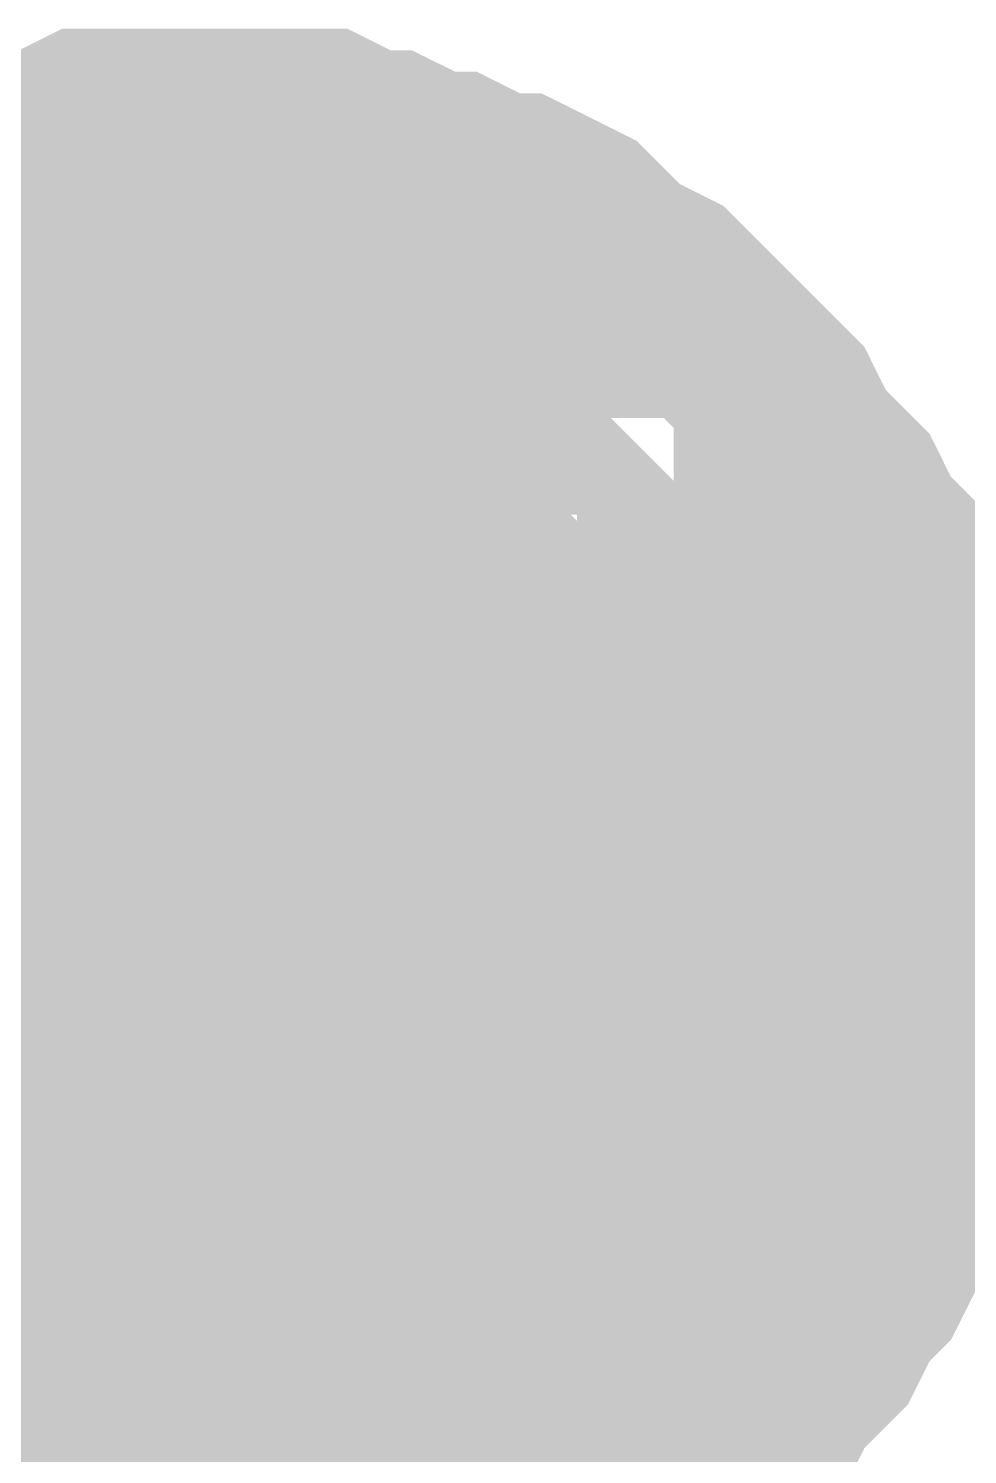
# Model space of a CAD drawing. Header units: inches. Extents: x 0 to 841, y 0 to 594.
# Drawn here: x 382.341 to 383.315, y 61.915 to 63.395 of the extents above; entities that cross this region are included whole.
import ezdxf

# ---------------------------------------------------------------- set-up
doc = ezdxf.new("R2010")
doc.units = ezdxf.units.IN
doc.layers.add('Sheet', color=255, linetype='Continuous')

msp = doc.modelspace()

# ---------------------------------------------------------------- linework, layer by layer
at = {"layer": 'Sheet'}
for points in [[(382.187, 63.1776, 0.2997, 0.2997, 0), (382.2319, 63.1776, 0.2997, 0.2997, 0), (382.2544, 63.2001, 0.2997, 0.2997, 0), (382.2993, 63.2001, 0.2997, 0.2997, 0), (382.3217, 63.2225, 0.2997, 0.2997, 0), (382.3666, 63.2225, 0.2997, 0.2997, 0), (382.4116, 63.245, 0.2997, 0.2997, 0), (382.434, 63.245, 0.2997, 0.2997, 0), (382.4789, 63.245, 0.2997, 0.2997, 0), (382.5238, 63.245, 0.2997, 0.2997, 0)], [(382.187, 63.1776, 0.2997, 0.2997, 0), (382.2319, 63.1776, 0.2997, 0.2997, 0), (382.2544, 63.2001, 0.2997, 0.2997, 0), (382.2993, 63.2001, 0.2997, 0.2997, 0), (382.3217, 63.2225, 0.2997, 0.2997, 0), (382.3666, 63.2225, 0.2997, 0.2997, 0), (382.4116, 63.245, 0.2997, 0.2997, 0), (382.434, 63.245, 0.2997, 0.2997, 0), (382.4789, 63.245, 0.2997, 0.2997, 0), (382.5238, 63.245, 0.2997, 0.2997, 0)], [(382.5238, 63.245, 0.2997, 0.2997, 0), (382.5238, 63.245, 0.2997, 0.2997, 0)], [(382.5238, 63.245, 0.2997, 0.2997, 0), (382.5688, 63.245, 0.2997, 0.2997, 0), (382.5912, 63.245, 0.2997, 0.2997, 0), (382.6361, 63.245, 0.2997, 0.2997, 0), (382.6811, 63.2225, 0.2997, 0.2997, 0), (382.7035, 63.2225, 0.2997, 0.2997, 0), (382.7484, 63.2001, 0.2997, 0.2997, 0), (382.7709, 63.2001, 0.2997, 0.2997, 0), (382.8158, 63.1776, 0.2997, 0.2997, 0), (382.8383, 63.1776, 0.2997, 0.2997, 0), (382.8832, 63.1552, 0.2997, 0.2997, 0), (382.9056, 63.1327, 0.2997, 0.2997, 0), (382.9281, 63.1103, 0.2997, 0.2997, 0), (382.973, 63.0878, 0.2997, 0.2997, 0), (382.9955, 63.0653, 0.2997, 0.2997, 0), (383.0179, 63.0429, 0.2997, 0.2997, 0), (383.0404, 63.0204, 0.2997, 0.2997, 0), (383.0628, 62.998, 0.2997, 0.2997, 0), (383.0853, 62.9755, 0.2997, 0.2997, 0), (383.1077, 62.9306, 0.2997, 0.2997, 0), (383.1302, 62.9081, 0.2997, 0.2997, 0), (383.1527, 62.8857, 0.2997, 0.2997, 0), (383.1751, 62.8407, 0.2997, 0.2997, 0), (383.1976, 62.8183, 0.2997, 0.2997, 0), (383.1976, 62.7734, 0.2997, 0.2997, 0), (383.22, 62.7509, 0.2997, 0.2997, 0), (383.22, 62.706, 0.2997, 0.2997, 0), (383.2425, 62.6835, 0.2997, 0.2997, 0), (383.2425, 62.6386, 0.2997, 0.2997, 0), (383.265, 62.5937, 0.2997, 0.2997, 0), (383.265, 62.5712, 0.2997, 0.2997, 0), (383.265, 62.5263, 0.2997, 0.2997, 0), (383.265, 62.4814, 0.2997, 0.2997, 0)], [(382.5238, 63.245, 0.2997, 0.2997, 0), (382.5238, 63.245, 0.2997, 0.2997, 0)], [(382.5238, 63.245, 0.2997, 0.2997, 0), (382.5688, 63.245, 0.2997, 0.2997, 0), (382.5912, 63.245, 0.2997, 0.2997, 0), (382.6361, 63.245, 0.2997, 0.2997, 0), (382.6811, 63.2225, 0.2997, 0.2997, 0), (382.7035, 63.2225, 0.2997, 0.2997, 0), (382.7484, 63.2001, 0.2997, 0.2997, 0), (382.7709, 63.2001, 0.2997, 0.2997, 0), (382.8158, 63.1776, 0.2997, 0.2997, 0), (382.8383, 63.1776, 0.2997, 0.2997, 0), (382.8832, 63.1552, 0.2997, 0.2997, 0), (382.9056, 63.1327, 0.2997, 0.2997, 0), (382.9281, 63.1103, 0.2997, 0.2997, 0), (382.973, 63.0878, 0.2997, 0.2997, 0), (382.9955, 63.0653, 0.2997, 0.2997, 0), (383.0179, 63.0429, 0.2997, 0.2997, 0), (383.0404, 63.0204, 0.2997, 0.2997, 0), (383.0628, 62.998, 0.2997, 0.2997, 0), (383.0853, 62.9755, 0.2997, 0.2997, 0), (383.1077, 62.9306, 0.2997, 0.2997, 0), (383.1302, 62.9081, 0.2997, 0.2997, 0), (383.1527, 62.8857, 0.2997, 0.2997, 0), (383.1751, 62.8407, 0.2997, 0.2997, 0), (383.1976, 62.8183, 0.2997, 0.2997, 0), (383.1976, 62.7734, 0.2997, 0.2997, 0), (383.22, 62.7509, 0.2997, 0.2997, 0), (383.22, 62.706, 0.2997, 0.2997, 0), (383.2425, 62.6835, 0.2997, 0.2997, 0), (383.2425, 62.6386, 0.2997, 0.2997, 0), (383.265, 62.5937, 0.2997, 0.2997, 0), (383.265, 62.5712, 0.2997, 0.2997, 0), (383.265, 62.5263, 0.2997, 0.2997, 0), (383.265, 62.4814, 0.2997, 0.2997, 0)], [(382.2544, 63.2001, 0.0991, 0.0991, 0), (382.2993, 63.2001, 0.0991, 0.0991, 0), (382.3217, 63.2225, 0.0991, 0.0991, 0), (382.3666, 63.2225, 0.0991, 0.0991, 0), (382.4116, 63.245, 0.0991, 0.0991, 0), (382.434, 63.245, 0.0991, 0.0991, 0), (382.4789, 63.245, 0.0991, 0.0991, 0), (382.5238, 63.245, 0.0991, 0.0991, 0)], [(382.2544, 63.2001, 0.0991, 0.0991, 0), (382.2993, 63.2001, 0.0991, 0.0991, 0), (382.3217, 63.2225, 0.0991, 0.0991, 0), (382.3666, 63.2225, 0.0991, 0.0991, 0), (382.4116, 63.245, 0.0991, 0.0991, 0), (382.434, 63.245, 0.0991, 0.0991, 0), (382.4789, 63.245, 0.0991, 0.0991, 0), (382.5238, 63.245, 0.0991, 0.0991, 0)], [(382.5238, 63.245, 0.0991, 0.0991, 0), (382.5238, 63.245, 0.0991, 0.0991, 0)], [(382.5238, 63.245, 0.0991, 0.0991, 0), (382.5688, 63.245, 0.0991, 0.0991, 0), (382.5912, 63.245, 0.0991, 0.0991, 0), (382.6361, 63.245, 0.0991, 0.0991, 0), (382.6811, 63.2225, 0.0991, 0.0991, 0), (382.7035, 63.2225, 0.0991, 0.0991, 0), (382.7484, 63.2001, 0.0991, 0.0991, 0), (382.7709, 63.2001, 0.0991, 0.0991, 0), (382.8158, 63.1776, 0.0991, 0.0991, 0), (382.8383, 63.1776, 0.0991, 0.0991, 0), (382.8832, 63.1552, 0.0991, 0.0991, 0), (382.9056, 63.1327, 0.0991, 0.0991, 0), (382.9281, 63.1103, 0.0991, 0.0991, 0), (382.973, 63.0878, 0.0991, 0.0991, 0), (382.9955, 63.0653, 0.0991, 0.0991, 0), (383.0179, 63.0429, 0.0991, 0.0991, 0), (383.0404, 63.0204, 0.0991, 0.0991, 0), (383.0628, 62.998, 0.0991, 0.0991, 0), (383.0853, 62.9755, 0.0991, 0.0991, 0), (383.1077, 62.9306, 0.0991, 0.0991, 0), (383.1302, 62.9081, 0.0991, 0.0991, 0), (383.1527, 62.8857, 0.0991, 0.0991, 0), (383.1751, 62.8407, 0.0991, 0.0991, 0), (383.1976, 62.8183, 0.0991, 0.0991, 0), (383.1976, 62.7734, 0.0991, 0.0991, 0), (383.22, 62.7509, 0.0991, 0.0991, 0), (383.22, 62.706, 0.0991, 0.0991, 0), (383.2425, 62.6835, 0.0991, 0.0991, 0), (383.2425, 62.6386, 0.0991, 0.0991, 0), (383.265, 62.5937, 0.0991, 0.0991, 0), (383.265, 62.5712, 0.0991, 0.0991, 0), (383.265, 62.5263, 0.0991, 0.0991, 0), (383.265, 62.4814, 0.0991, 0.0991, 0)], [(382.5238, 63.245, 0.0991, 0.0991, 0), (382.5238, 63.245, 0.0991, 0.0991, 0)], [(382.5238, 63.245, 0.0991, 0.0991, 0), (382.5688, 63.245, 0.0991, 0.0991, 0), (382.5912, 63.245, 0.0991, 0.0991, 0), (382.6361, 63.245, 0.0991, 0.0991, 0), (382.6811, 63.2225, 0.0991, 0.0991, 0), (382.7035, 63.2225, 0.0991, 0.0991, 0), (382.7484, 63.2001, 0.0991, 0.0991, 0), (382.7709, 63.2001, 0.0991, 0.0991, 0), (382.8158, 63.1776, 0.0991, 0.0991, 0), (382.8383, 63.1776, 0.0991, 0.0991, 0), (382.8832, 63.1552, 0.0991, 0.0991, 0), (382.9056, 63.1327, 0.0991, 0.0991, 0), (382.9281, 63.1103, 0.0991, 0.0991, 0), (382.973, 63.0878, 0.0991, 0.0991, 0), (382.9955, 63.0653, 0.0991, 0.0991, 0), (383.0179, 63.0429, 0.0991, 0.0991, 0), (383.0404, 63.0204, 0.0991, 0.0991, 0), (383.0628, 62.998, 0.0991, 0.0991, 0), (383.0853, 62.9755, 0.0991, 0.0991, 0), (383.1077, 62.9306, 0.0991, 0.0991, 0), (383.1302, 62.9081, 0.0991, 0.0991, 0), (383.1527, 62.8857, 0.0991, 0.0991, 0), (383.1751, 62.8407, 0.0991, 0.0991, 0), (383.1976, 62.8183, 0.0991, 0.0991, 0), (383.1976, 62.7734, 0.0991, 0.0991, 0), (383.22, 62.7509, 0.0991, 0.0991, 0), (383.22, 62.706, 0.0991, 0.0991, 0), (383.2425, 62.6835, 0.0991, 0.0991, 0), (383.2425, 62.6386, 0.0991, 0.0991, 0), (383.265, 62.5937, 0.0991, 0.0991, 0), (383.265, 62.5712, 0.0991, 0.0991, 0), (383.265, 62.5263, 0.0991, 0.0991, 0), (383.265, 62.4814, 0.0991, 0.0991, 0)], [(382.187, 62.8857, 0.2997, 0.2997, 0), (382.2094, 62.9081, 0.2997, 0.2997, 0), (382.2319, 62.9081, 0.2997, 0.2997, 0), (382.2544, 62.9306, 0.2997, 0.2997, 0), (382.2768, 62.9306, 0.2997, 0.2997, 0), (382.2993, 62.953, 0.2997, 0.2997, 0), (382.3217, 62.953, 0.2997, 0.2997, 0), (382.3442, 62.9755, 0.2997, 0.2997, 0), (382.3666, 62.9755, 0.2997, 0.2997, 0), (382.3891, 62.9755, 0.2997, 0.2997, 0), (382.4116, 62.998, 0.2997, 0.2997, 0), (382.434, 62.998, 0.2997, 0.2997, 0), (382.4789, 62.998, 0.2997, 0.2997, 0), (382.5014, 62.998, 0.2997, 0.2997, 0), (382.5238, 62.998, 0.2997, 0.2997, 0)], [(382.187, 62.8857, 0.2997, 0.2997, 0), (382.2094, 62.9081, 0.2997, 0.2997, 0), (382.2319, 62.9081, 0.2997, 0.2997, 0), (382.2544, 62.9306, 0.2997, 0.2997, 0), (382.2768, 62.9306, 0.2997, 0.2997, 0), (382.2993, 62.953, 0.2997, 0.2997, 0), (382.3217, 62.953, 0.2997, 0.2997, 0), (382.3442, 62.9755, 0.2997, 0.2997, 0), (382.3666, 62.9755, 0.2997, 0.2997, 0), (382.3891, 62.9755, 0.2997, 0.2997, 0), (382.4116, 62.998, 0.2997, 0.2997, 0), (382.434, 62.998, 0.2997, 0.2997, 0), (382.4789, 62.998, 0.2997, 0.2997, 0), (382.5014, 62.998, 0.2997, 0.2997, 0), (382.5238, 62.998, 0.2997, 0.2997, 0)], [(382.5238, 62.998, 0.2997, 0.2997, 0), (382.5238, 62.998, 0.2997, 0.2997, 0)], [(382.5238, 62.998, 0.2997, 0.2997, 0), (382.5463, 62.998, 0.2997, 0.2997, 0), (382.5688, 62.998, 0.2997, 0.2997, 0), (382.5912, 62.998, 0.2997, 0.2997, 0), (382.6137, 62.998, 0.2997, 0.2997, 0), (382.6361, 62.9755, 0.2997, 0.2997, 0), (382.6586, 62.9755, 0.2997, 0.2997, 0), (382.7035, 62.9755, 0.2997, 0.2997, 0), (382.726, 62.953, 0.2997, 0.2997, 0), (382.726, 62.953, 0.2997, 0.2997, 0), (382.7484, 62.9306, 0.2997, 0.2997, 0), (382.7709, 62.9306, 0.2997, 0.2997, 0), (382.7933, 62.9081, 0.2997, 0.2997, 0), (382.8158, 62.9081, 0.2997, 0.2997, 0), (382.8383, 62.8857, 0.2997, 0.2997, 0), (382.8607, 62.8632, 0.2997, 0.2997, 0), (382.8607, 62.8407, 0.2997, 0.2997, 0), (382.8832, 62.8407, 0.2997, 0.2997, 0), (382.9056, 62.8183, 0.2997, 0.2997, 0), (382.9281, 62.7958, 0.2997, 0.2997, 0), (382.9281, 62.7734, 0.2997, 0.2997, 0), (382.9505, 62.7509, 0.2997, 0.2997, 0), (382.9505, 62.7284, 0.2997, 0.2997, 0), (382.973, 62.706, 0.2997, 0.2997, 0), (382.973, 62.6835, 0.2997, 0.2997, 0), (382.9955, 62.6611, 0.2997, 0.2997, 0), (382.9955, 62.6386, 0.2997, 0.2997, 0), (382.9955, 62.6162, 0.2997, 0.2997, 0), (383.0179, 62.5937, 0.2997, 0.2997, 0), (383.0179, 62.5712, 0.2997, 0.2997, 0), (383.0179, 62.5263, 0.2997, 0.2997, 0), (383.0179, 62.5039, 0.2997, 0.2997, 0), (383.0179, 62.4814, 0.2997, 0.2997, 0)], [(382.5238, 62.998, 0.2997, 0.2997, 0), (382.5238, 62.998, 0.2997, 0.2997, 0)], [(382.5238, 62.998, 0.2997, 0.2997, 0), (382.5463, 62.998, 0.2997, 0.2997, 0), (382.5688, 62.998, 0.2997, 0.2997, 0), (382.5912, 62.998, 0.2997, 0.2997, 0), (382.6137, 62.998, 0.2997, 0.2997, 0), (382.6361, 62.9755, 0.2997, 0.2997, 0), (382.6586, 62.9755, 0.2997, 0.2997, 0), (382.7035, 62.9755, 0.2997, 0.2997, 0), (382.726, 62.953, 0.2997, 0.2997, 0), (382.726, 62.953, 0.2997, 0.2997, 0), (382.7484, 62.9306, 0.2997, 0.2997, 0), (382.7709, 62.9306, 0.2997, 0.2997, 0), (382.7933, 62.9081, 0.2997, 0.2997, 0), (382.8158, 62.9081, 0.2997, 0.2997, 0), (382.8383, 62.8857, 0.2997, 0.2997, 0), (382.8607, 62.8632, 0.2997, 0.2997, 0), (382.8607, 62.8407, 0.2997, 0.2997, 0), (382.8832, 62.8407, 0.2997, 0.2997, 0), (382.9056, 62.8183, 0.2997, 0.2997, 0), (382.9281, 62.7958, 0.2997, 0.2997, 0), (382.9281, 62.7734, 0.2997, 0.2997, 0), (382.9505, 62.7509, 0.2997, 0.2997, 0), (382.9505, 62.7284, 0.2997, 0.2997, 0), (382.973, 62.706, 0.2997, 0.2997, 0), (382.973, 62.6835, 0.2997, 0.2997, 0), (382.9955, 62.6611, 0.2997, 0.2997, 0), (382.9955, 62.6386, 0.2997, 0.2997, 0), (382.9955, 62.6162, 0.2997, 0.2997, 0), (383.0179, 62.5937, 0.2997, 0.2997, 0), (383.0179, 62.5712, 0.2997, 0.2997, 0), (383.0179, 62.5263, 0.2997, 0.2997, 0), (383.0179, 62.5039, 0.2997, 0.2997, 0), (383.0179, 62.4814, 0.2997, 0.2997, 0)], [(382.2768, 62.9306, 0.0991, 0.0991, 0), (382.2993, 62.953, 0.0991, 0.0991, 0), (382.3217, 62.953, 0.0991, 0.0991, 0), (382.3442, 62.9755, 0.0991, 0.0991, 0), (382.3666, 62.9755, 0.0991, 0.0991, 0), (382.3891, 62.9755, 0.0991, 0.0991, 0), (382.4116, 62.998, 0.0991, 0.0991, 0), (382.434, 62.998, 0.0991, 0.0991, 0), (382.4789, 62.998, 0.0991, 0.0991, 0), (382.5014, 62.998, 0.0991, 0.0991, 0), (382.5238, 62.998, 0.0991, 0.0991, 0)], [(382.2768, 62.9306, 0.0991, 0.0991, 0), (382.2993, 62.953, 0.0991, 0.0991, 0), (382.3217, 62.953, 0.0991, 0.0991, 0), (382.3442, 62.9755, 0.0991, 0.0991, 0), (382.3666, 62.9755, 0.0991, 0.0991, 0), (382.3891, 62.9755, 0.0991, 0.0991, 0), (382.4116, 62.998, 0.0991, 0.0991, 0), (382.434, 62.998, 0.0991, 0.0991, 0), (382.4789, 62.998, 0.0991, 0.0991, 0), (382.5014, 62.998, 0.0991, 0.0991, 0), (382.5238, 62.998, 0.0991, 0.0991, 0)], [(382.5238, 62.998, 0.0991, 0.0991, 0), (382.5238, 62.998, 0.0991, 0.0991, 0)], [(382.5238, 62.998, 0.0991, 0.0991, 0), (382.5463, 62.998, 0.0991, 0.0991, 0), (382.5688, 62.998, 0.0991, 0.0991, 0), (382.5912, 62.998, 0.0991, 0.0991, 0), (382.6137, 62.998, 0.0991, 0.0991, 0), (382.6361, 62.9755, 0.0991, 0.0991, 0), (382.6586, 62.9755, 0.0991, 0.0991, 0), (382.7035, 62.9755, 0.0991, 0.0991, 0), (382.726, 62.953, 0.0991, 0.0991, 0), (382.726, 62.953, 0.0991, 0.0991, 0), (382.7484, 62.9306, 0.0991, 0.0991, 0), (382.7709, 62.9306, 0.0991, 0.0991, 0), (382.7933, 62.9081, 0.0991, 0.0991, 0), (382.8158, 62.9081, 0.0991, 0.0991, 0), (382.8383, 62.8857, 0.0991, 0.0991, 0), (382.8607, 62.8632, 0.0991, 0.0991, 0), (382.8607, 62.8407, 0.0991, 0.0991, 0), (382.8832, 62.8407, 0.0991, 0.0991, 0), (382.9056, 62.8183, 0.0991, 0.0991, 0), (382.9281, 62.7958, 0.0991, 0.0991, 0), (382.9281, 62.7734, 0.0991, 0.0991, 0), (382.9505, 62.7509, 0.0991, 0.0991, 0), (382.9505, 62.7284, 0.0991, 0.0991, 0), (382.973, 62.706, 0.0991, 0.0991, 0), (382.973, 62.6835, 0.0991, 0.0991, 0), (382.9955, 62.6611, 0.0991, 0.0991, 0), (382.9955, 62.6386, 0.0991, 0.0991, 0), (382.9955, 62.6162, 0.0991, 0.0991, 0), (383.0179, 62.5937, 0.0991, 0.0991, 0), (383.0179, 62.5712, 0.0991, 0.0991, 0), (383.0179, 62.5263, 0.0991, 0.0991, 0), (383.0179, 62.5039, 0.0991, 0.0991, 0), (383.0179, 62.4814, 0.0991, 0.0991, 0)], [(382.5238, 62.998, 0.0991, 0.0991, 0), (382.5238, 62.998, 0.0991, 0.0991, 0)], [(382.5238, 62.998, 0.0991, 0.0991, 0), (382.5463, 62.998, 0.0991, 0.0991, 0), (382.5688, 62.998, 0.0991, 0.0991, 0), (382.5912, 62.998, 0.0991, 0.0991, 0), (382.6137, 62.998, 0.0991, 0.0991, 0), (382.6361, 62.9755, 0.0991, 0.0991, 0), (382.6586, 62.9755, 0.0991, 0.0991, 0), (382.7035, 62.9755, 0.0991, 0.0991, 0), (382.726, 62.953, 0.0991, 0.0991, 0), (382.726, 62.953, 0.0991, 0.0991, 0), (382.7484, 62.9306, 0.0991, 0.0991, 0), (382.7709, 62.9306, 0.0991, 0.0991, 0), (382.7933, 62.9081, 0.0991, 0.0991, 0), (382.8158, 62.9081, 0.0991, 0.0991, 0), (382.8383, 62.8857, 0.0991, 0.0991, 0), (382.8607, 62.8632, 0.0991, 0.0991, 0), (382.8607, 62.8407, 0.0991, 0.0991, 0), (382.8832, 62.8407, 0.0991, 0.0991, 0), (382.9056, 62.8183, 0.0991, 0.0991, 0), (382.9281, 62.7958, 0.0991, 0.0991, 0), (382.9281, 62.7734, 0.0991, 0.0991, 0), (382.9505, 62.7509, 0.0991, 0.0991, 0), (382.9505, 62.7284, 0.0991, 0.0991, 0), (382.973, 62.706, 0.0991, 0.0991, 0), (382.973, 62.6835, 0.0991, 0.0991, 0), (382.9955, 62.6611, 0.0991, 0.0991, 0), (382.9955, 62.6386, 0.0991, 0.0991, 0), (382.9955, 62.6162, 0.0991, 0.0991, 0), (383.0179, 62.5937, 0.0991, 0.0991, 0), (383.0179, 62.5712, 0.0991, 0.0991, 0), (383.0179, 62.5263, 0.0991, 0.0991, 0), (383.0179, 62.5039, 0.0991, 0.0991, 0), (383.0179, 62.4814, 0.0991, 0.0991, 0)], [(402.5113, 62.4814, 0.7493, 0.7493, 0), (397.5032, 62.4814, 0.7493, 0.7493, 0), (382.5238, 62.4814, 0.7493, 0.7493, 0), (375.0229, 62.4814, 0.7493, 0.7493, 0)], [(382.5238, 59.9884, 0.7493, 0.7493, 0), (382.5238, 62.4814, 0.7493, 0.7493, 0)], [(383.0179, 62.4814, 0.2997, 0.2997, 0), (383.0179, 62.4589, 0.2997, 0.2997, 0), (383.0179, 62.4365, 0.2997, 0.2997, 0), (383.0179, 62.414, 0.2997, 0.2997, 0), (383.0179, 62.3916, 0.2997, 0.2997, 0), (382.9955, 62.3691, 0.2997, 0.2997, 0), (382.9955, 62.3466, 0.2997, 0.2997, 0), (382.9955, 62.3017, 0.2997, 0.2997, 0), (382.973, 62.3017, 0.2997, 0.2997, 0), (382.973, 62.2793, 0.2997, 0.2997, 0), (382.9505, 62.2568, 0.2997, 0.2997, 0), (382.9505, 62.2343, 0.2997, 0.2997, 0), (382.9281, 62.2119, 0.2997, 0.2997, 0), (382.9281, 62.1894, 0.2997, 0.2997, 0), (382.9056, 62.167, 0.2997, 0.2997, 0), (382.8832, 62.1445, 0.2997, 0.2997, 0), (382.8607, 62.1221, 0.2997, 0.2997, 0), (382.8607, 62.1221, 0.2997, 0.2997, 0), (382.8383, 62.0996, 0.2997, 0.2997, 0), (382.8158, 62.0771, 0.2997, 0.2997, 0), (382.7933, 62.0771, 0.2997, 0.2997, 0), (382.7709, 62.0547, 0.2997, 0.2997, 0), (382.7484, 62.0547, 0.2997, 0.2997, 0), (382.726, 62.0322, 0.2997, 0.2997, 0), (382.726, 62.0322, 0.2997, 0.2997, 0), (382.7035, 62.0098, 0.2997, 0.2997, 0), (382.6586, 62.0098, 0.2997, 0.2997, 0), (382.6361, 62.0098, 0.2997, 0.2997, 0), (382.6137, 61.9873, 0.2997, 0.2997, 0), (382.5912, 61.9873, 0.2997, 0.2997, 0), (382.5688, 61.9873, 0.2997, 0.2997, 0), (382.5463, 61.9873, 0.2997, 0.2997, 0), (382.5238, 61.9873, 0.2997, 0.2997, 0)], [(383.0179, 62.4814, 0.2997, 0.2997, 0), (383.0179, 62.4589, 0.2997, 0.2997, 0), (383.0179, 62.4365, 0.2997, 0.2997, 0), (383.0179, 62.414, 0.2997, 0.2997, 0), (383.0179, 62.3916, 0.2997, 0.2997, 0), (382.9955, 62.3691, 0.2997, 0.2997, 0), (382.9955, 62.3466, 0.2997, 0.2997, 0), (382.9955, 62.3017, 0.2997, 0.2997, 0), (382.973, 62.3017, 0.2997, 0.2997, 0), (382.973, 62.2793, 0.2997, 0.2997, 0), (382.9505, 62.2568, 0.2997, 0.2997, 0), (382.9505, 62.2343, 0.2997, 0.2997, 0), (382.9281, 62.2119, 0.2997, 0.2997, 0), (382.9281, 62.1894, 0.2997, 0.2997, 0), (382.9056, 62.167, 0.2997, 0.2997, 0), (382.8832, 62.1445, 0.2997, 0.2997, 0), (382.8607, 62.1221, 0.2997, 0.2997, 0), (382.8607, 62.1221, 0.2997, 0.2997, 0), (382.8383, 62.0996, 0.2997, 0.2997, 0), (382.8158, 62.0771, 0.2997, 0.2997, 0), (382.7933, 62.0771, 0.2997, 0.2997, 0), (382.7709, 62.0547, 0.2997, 0.2997, 0), (382.7484, 62.0547, 0.2997, 0.2997, 0), (382.726, 62.0322, 0.2997, 0.2997, 0), (382.726, 62.0322, 0.2997, 0.2997, 0), (382.7035, 62.0098, 0.2997, 0.2997, 0), (382.6586, 62.0098, 0.2997, 0.2997, 0), (382.6361, 62.0098, 0.2997, 0.2997, 0), (382.6137, 61.9873, 0.2997, 0.2997, 0), (382.5912, 61.9873, 0.2997, 0.2997, 0), (382.5688, 61.9873, 0.2997, 0.2997, 0), (382.5463, 61.9873, 0.2997, 0.2997, 0), (382.5238, 61.9873, 0.2997, 0.2997, 0)], [(383.265, 62.4814, 0.2997, 0.2997, 0), (383.265, 62.4365, 0.2997, 0.2997, 0), (383.265, 62.414, 0.2997, 0.2997, 0), (383.265, 62.3691, 0.2997, 0.2997, 0), (383.2425, 62.3242, 0.2997, 0.2997, 0), (383.2425, 62.3017, 0.2997, 0.2997, 0), (383.22, 62.2568, 0.2997, 0.2997, 0), (383.22, 62.2343, 0.2997, 0.2997, 0), (383.1976, 62.1894, 0.2997, 0.2997, 0), (383.1976, 62.167, 0.2997, 0.2997, 0), (383.1751, 62.1221, 0.2997, 0.2997, 0), (383.1527, 62.0996, 0.2997, 0.2997, 0), (383.1302, 62.0547, 0.2997, 0.2997, 0), (383.1077, 62.0322, 0.2997, 0.2997, 0), (383.0853, 62.0098, 0.2997, 0.2997, 0), (383.0628, 61.9648, 0.2997, 0.2997, 0), (383.0404, 61.9424, 0.2997, 0.2997, 0), (383.0179, 61.9199, 0.2997, 0.2997, 0), (382.9955, 61.8975, 0.2997, 0.2997, 0), (382.973, 61.875, 0.2997, 0.2997, 0), (382.9281, 61.8525, 0.2997, 0.2997, 0), (382.9056, 61.8301, 0.2997, 0.2997, 0), (382.8832, 61.8076, 0.2997, 0.2997, 0), (382.8383, 61.7852, 0.2997, 0.2997, 0), (382.8158, 61.7852, 0.2997, 0.2997, 0), (382.7709, 61.7627, 0.2997, 0.2997, 0)], [(383.265, 62.4814, 0.2997, 0.2997, 0), (383.265, 62.4365, 0.2997, 0.2997, 0), (383.265, 62.414, 0.2997, 0.2997, 0), (383.265, 62.3691, 0.2997, 0.2997, 0), (383.2425, 62.3242, 0.2997, 0.2997, 0), (383.2425, 62.3017, 0.2997, 0.2997, 0), (383.22, 62.2568, 0.2997, 0.2997, 0), (383.22, 62.2343, 0.2997, 0.2997, 0), (383.1976, 62.1894, 0.2997, 0.2997, 0), (383.1976, 62.167, 0.2997, 0.2997, 0), (383.1751, 62.1221, 0.2997, 0.2997, 0), (383.1527, 62.0996, 0.2997, 0.2997, 0), (383.1302, 62.0547, 0.2997, 0.2997, 0), (383.1077, 62.0322, 0.2997, 0.2997, 0), (383.0853, 62.0098, 0.2997, 0.2997, 0), (383.0628, 61.9648, 0.2997, 0.2997, 0), (383.0404, 61.9424, 0.2997, 0.2997, 0), (383.0179, 61.9199, 0.2997, 0.2997, 0), (382.9955, 61.8975, 0.2997, 0.2997, 0), (382.973, 61.875, 0.2997, 0.2997, 0), (382.9281, 61.8525, 0.2997, 0.2997, 0), (382.9056, 61.8301, 0.2997, 0.2997, 0), (382.8832, 61.8076, 0.2997, 0.2997, 0), (382.8383, 61.7852, 0.2997, 0.2997, 0), (382.8158, 61.7852, 0.2997, 0.2997, 0), (382.7709, 61.7627, 0.2997, 0.2997, 0)], [(383.0179, 62.4814, 0.2997, 0.2997, 0), (383.0179, 62.4814, 0.2997, 0.2997, 0), (383.0179, 62.4814, 0.2997, 0.2997, 0), (383.0179, 62.4814, 0.2997, 0.2997, 0), (383.0179, 62.4814, 0.2997, 0.2997, 0), (383.0179, 62.4814, 0.2997, 0.2997, 0), (383.0179, 62.4814, 0.2997, 0.2997, 0), (383.0179, 62.4814, 0.2997, 0.2997, 0), (383.0179, 62.4814, 0.2997, 0.2997, 0), (383.0179, 62.4814, 0.2997, 0.2997, 0), (383.0179, 62.4814, 0.2997, 0.2997, 0), (383.0179, 62.4814, 0.2997, 0.2997, 0), (383.0179, 62.4814, 0.2997, 0.2997, 0), (383.0179, 62.4814, 0.2997, 0.2997, 0), (383.0179, 62.4814, 0.2997, 0.2997, 0), (383.0179, 62.4814, 0.2997, 0.2997, 0), (383.0179, 62.4814, 0.2997, 0.2997, 0), (383.0179, 62.4814, 0.2997, 0.2997, 0), (383.0179, 62.4814, 0.2997, 0.2997, 0), (383.0179, 62.4814, 0.2997, 0.2997, 0), (383.0179, 62.4814, 0.2997, 0.2997, 0), (383.0179, 62.4814, 0.2997, 0.2997, 0), (383.0179, 62.4814, 0.2997, 0.2997, 0), (383.0179, 62.4814, 0.2997, 0.2997, 0), (383.0179, 62.4814, 0.2997, 0.2997, 0), (383.0179, 62.4814, 0.2997, 0.2997, 0), (383.0179, 62.4814, 0.2997, 0.2997, 0), (383.0179, 62.4814, 0.2997, 0.2997, 0), (383.0179, 62.4814, 0.2997, 0.2997, 0), (383.0179, 62.4814, 0.2997, 0.2997, 0), (383.0179, 62.4814, 0.2997, 0.2997, 0), (383.0179, 62.4814, 0.2997, 0.2997, 0), (383.0179, 62.4814, 0.2997, 0.2997, 0)], [(383.0179, 62.4814, 0.2997, 0.2997, 0), (383.0179, 62.4814, 0.2997, 0.2997, 0)], [(383.0179, 62.4814, 0.2997, 0.2997, 0), (383.0179, 62.4814, 0.2997, 0.2997, 0), (383.0179, 62.4814, 0.2997, 0.2997, 0), (383.0179, 62.4814, 0.2997, 0.2997, 0), (383.0179, 62.4814, 0.2997, 0.2997, 0), (383.0179, 62.4814, 0.2997, 0.2997, 0), (383.0179, 62.4814, 0.2997, 0.2997, 0), (383.0179, 62.4814, 0.2997, 0.2997, 0), (383.0179, 62.4814, 0.2997, 0.2997, 0), (383.0179, 62.4814, 0.2997, 0.2997, 0), (383.0179, 62.4814, 0.2997, 0.2997, 0), (383.0179, 62.4814, 0.2997, 0.2997, 0), (383.0179, 62.4814, 0.2997, 0.2997, 0), (383.0179, 62.4814, 0.2997, 0.2997, 0), (383.0179, 62.4814, 0.2997, 0.2997, 0), (383.0179, 62.4814, 0.2997, 0.2997, 0), (383.0179, 62.4814, 0.2997, 0.2997, 0), (383.0179, 62.4814, 0.2997, 0.2997, 0), (383.0179, 62.4814, 0.2997, 0.2997, 0), (383.0179, 62.4814, 0.2997, 0.2997, 0), (383.0179, 62.4814, 0.2997, 0.2997, 0), (383.0179, 62.4814, 0.2997, 0.2997, 0), (383.0179, 62.4814, 0.2997, 0.2997, 0), (383.0179, 62.4814, 0.2997, 0.2997, 0), (383.0179, 62.4814, 0.2997, 0.2997, 0), (383.0179, 62.4814, 0.2997, 0.2997, 0), (383.0179, 62.4814, 0.2997, 0.2997, 0), (383.0179, 62.4814, 0.2997, 0.2997, 0), (383.0179, 62.4814, 0.2997, 0.2997, 0), (383.0179, 62.4814, 0.2997, 0.2997, 0), (383.0179, 62.4814, 0.2997, 0.2997, 0), (383.0179, 62.4814, 0.2997, 0.2997, 0), (383.0179, 62.4814, 0.2997, 0.2997, 0)], [(383.0179, 62.4814, 0.2997, 0.2997, 0), (383.0179, 62.4814, 0.2997, 0.2997, 0)], [(383.265, 62.4814, 0.2997, 0.2997, 0), (383.265, 62.4814, 0.2997, 0.2997, 0), (383.265, 62.4814, 0.2997, 0.2997, 0), (383.265, 62.4814, 0.2997, 0.2997, 0), (383.265, 62.4814, 0.2997, 0.2997, 0), (383.265, 62.4814, 0.2997, 0.2997, 0), (383.265, 62.4814, 0.2997, 0.2997, 0), (383.265, 62.4814, 0.2997, 0.2997, 0), (383.265, 62.4814, 0.2997, 0.2997, 0), (383.265, 62.4814, 0.2997, 0.2997, 0), (383.265, 62.4814, 0.2997, 0.2997, 0), (383.265, 62.4814, 0.2997, 0.2997, 0), (383.265, 62.4814, 0.2997, 0.2997, 0), (383.265, 62.4814, 0.2997, 0.2997, 0), (383.265, 62.4814, 0.2997, 0.2997, 0), (383.265, 62.4814, 0.2997, 0.2997, 0), (383.265, 62.4814, 0.2997, 0.2997, 0), (383.265, 62.4814, 0.2997, 0.2997, 0), (383.265, 62.4814, 0.2997, 0.2997, 0), (383.265, 62.4814, 0.2997, 0.2997, 0), (383.265, 62.4814, 0.2997, 0.2997, 0), (383.265, 62.4814, 0.2997, 0.2997, 0), (383.265, 62.4814, 0.2997, 0.2997, 0), (383.265, 62.4814, 0.2997, 0.2997, 0), (383.265, 62.4814, 0.2997, 0.2997, 0), (383.265, 62.4814, 0.2997, 0.2997, 0), (383.265, 62.4814, 0.2997, 0.2997, 0), (383.265, 62.4814, 0.2997, 0.2997, 0), (383.265, 62.4814, 0.2997, 0.2997, 0), (383.265, 62.4814, 0.2997, 0.2997, 0), (383.265, 62.4814, 0.2997, 0.2997, 0), (383.265, 62.4814, 0.2997, 0.2997, 0), (383.265, 62.4814, 0.2997, 0.2997, 0)], [(383.265, 62.4814, 0.2997, 0.2997, 0), (383.265, 62.4814, 0.2997, 0.2997, 0)], [(383.265, 62.4814, 0.2997, 0.2997, 0), (383.265, 62.4814, 0.2997, 0.2997, 0), (383.265, 62.4814, 0.2997, 0.2997, 0), (383.265, 62.4814, 0.2997, 0.2997, 0), (383.265, 62.4814, 0.2997, 0.2997, 0), (383.265, 62.4814, 0.2997, 0.2997, 0), (383.265, 62.4814, 0.2997, 0.2997, 0), (383.265, 62.4814, 0.2997, 0.2997, 0), (383.265, 62.4814, 0.2997, 0.2997, 0), (383.265, 62.4814, 0.2997, 0.2997, 0), (383.265, 62.4814, 0.2997, 0.2997, 0), (383.265, 62.4814, 0.2997, 0.2997, 0), (383.265, 62.4814, 0.2997, 0.2997, 0), (383.265, 62.4814, 0.2997, 0.2997, 0), (383.265, 62.4814, 0.2997, 0.2997, 0), (383.265, 62.4814, 0.2997, 0.2997, 0), (383.265, 62.4814, 0.2997, 0.2997, 0), (383.265, 62.4814, 0.2997, 0.2997, 0), (383.265, 62.4814, 0.2997, 0.2997, 0), (383.265, 62.4814, 0.2997, 0.2997, 0), (383.265, 62.4814, 0.2997, 0.2997, 0), (383.265, 62.4814, 0.2997, 0.2997, 0), (383.265, 62.4814, 0.2997, 0.2997, 0), (383.265, 62.4814, 0.2997, 0.2997, 0), (383.265, 62.4814, 0.2997, 0.2997, 0), (383.265, 62.4814, 0.2997, 0.2997, 0), (383.265, 62.4814, 0.2997, 0.2997, 0), (383.265, 62.4814, 0.2997, 0.2997, 0), (383.265, 62.4814, 0.2997, 0.2997, 0), (383.265, 62.4814, 0.2997, 0.2997, 0), (383.265, 62.4814, 0.2997, 0.2997, 0), (383.265, 62.4814, 0.2997, 0.2997, 0), (383.265, 62.4814, 0.2997, 0.2997, 0)], [(383.265, 62.4814, 0.2997, 0.2997, 0), (383.265, 62.4814, 0.2997, 0.2997, 0)], [(383.0179, 62.4814, 0.0991, 0.0991, 0), (383.0179, 62.4589, 0.0991, 0.0991, 0), (383.0179, 62.4365, 0.0991, 0.0991, 0), (383.0179, 62.414, 0.0991, 0.0991, 0), (383.0179, 62.3916, 0.0991, 0.0991, 0), (382.9955, 62.3691, 0.0991, 0.0991, 0), (382.9955, 62.3466, 0.0991, 0.0991, 0), (382.9955, 62.3017, 0.0991, 0.0991, 0), (382.973, 62.3017, 0.0991, 0.0991, 0), (382.973, 62.2793, 0.0991, 0.0991, 0), (382.9505, 62.2568, 0.0991, 0.0991, 0), (382.9505, 62.2343, 0.0991, 0.0991, 0), (382.9281, 62.2119, 0.0991, 0.0991, 0), (382.9281, 62.1894, 0.0991, 0.0991, 0), (382.9056, 62.167, 0.0991, 0.0991, 0), (382.8832, 62.1445, 0.0991, 0.0991, 0), (382.8607, 62.1221, 0.0991, 0.0991, 0), (382.8607, 62.1221, 0.0991, 0.0991, 0), (382.8383, 62.0996, 0.0991, 0.0991, 0), (382.8158, 62.0771, 0.0991, 0.0991, 0), (382.7933, 62.0771, 0.0991, 0.0991, 0), (382.7709, 62.0547, 0.0991, 0.0991, 0), (382.7484, 62.0547, 0.0991, 0.0991, 0), (382.726, 62.0322, 0.0991, 0.0991, 0), (382.726, 62.0322, 0.0991, 0.0991, 0), (382.7035, 62.0098, 0.0991, 0.0991, 0), (382.6586, 62.0098, 0.0991, 0.0991, 0), (382.6361, 62.0098, 0.0991, 0.0991, 0), (382.6137, 61.9873, 0.0991, 0.0991, 0), (382.5912, 61.9873, 0.0991, 0.0991, 0), (382.5688, 61.9873, 0.0991, 0.0991, 0), (382.5463, 61.9873, 0.0991, 0.0991, 0), (382.5238, 61.9873, 0.0991, 0.0991, 0)], [(383.0179, 62.4814, 0.0991, 0.0991, 0), (383.0179, 62.4589, 0.0991, 0.0991, 0), (383.0179, 62.4365, 0.0991, 0.0991, 0), (383.0179, 62.414, 0.0991, 0.0991, 0), (383.0179, 62.3916, 0.0991, 0.0991, 0), (382.9955, 62.3691, 0.0991, 0.0991, 0), (382.9955, 62.3466, 0.0991, 0.0991, 0), (382.9955, 62.3017, 0.0991, 0.0991, 0), (382.973, 62.3017, 0.0991, 0.0991, 0), (382.973, 62.2793, 0.0991, 0.0991, 0), (382.9505, 62.2568, 0.0991, 0.0991, 0), (382.9505, 62.2343, 0.0991, 0.0991, 0), (382.9281, 62.2119, 0.0991, 0.0991, 0), (382.9281, 62.1894, 0.0991, 0.0991, 0), (382.9056, 62.167, 0.0991, 0.0991, 0), (382.8832, 62.1445, 0.0991, 0.0991, 0), (382.8607, 62.1221, 0.0991, 0.0991, 0), (382.8607, 62.1221, 0.0991, 0.0991, 0), (382.8383, 62.0996, 0.0991, 0.0991, 0), (382.8158, 62.0771, 0.0991, 0.0991, 0), (382.7933, 62.0771, 0.0991, 0.0991, 0), (382.7709, 62.0547, 0.0991, 0.0991, 0), (382.7484, 62.0547, 0.0991, 0.0991, 0), (382.726, 62.0322, 0.0991, 0.0991, 0), (382.726, 62.0322, 0.0991, 0.0991, 0), (382.7035, 62.0098, 0.0991, 0.0991, 0), (382.6586, 62.0098, 0.0991, 0.0991, 0), (382.6361, 62.0098, 0.0991, 0.0991, 0), (382.6137, 61.9873, 0.0991, 0.0991, 0), (382.5912, 61.9873, 0.0991, 0.0991, 0), (382.5688, 61.9873, 0.0991, 0.0991, 0), (382.5463, 61.9873, 0.0991, 0.0991, 0), (382.5238, 61.9873, 0.0991, 0.0991, 0)], [(383.265, 62.4814, 0.0991, 0.0991, 0), (383.265, 62.4365, 0.0991, 0.0991, 0), (383.265, 62.414, 0.0991, 0.0991, 0), (383.265, 62.3691, 0.0991, 0.0991, 0), (383.2425, 62.3242, 0.0991, 0.0991, 0), (383.2425, 62.3017, 0.0991, 0.0991, 0), (383.22, 62.2568, 0.0991, 0.0991, 0), (383.22, 62.2343, 0.0991, 0.0991, 0), (383.1976, 62.1894, 0.0991, 0.0991, 0), (383.1976, 62.167, 0.0991, 0.0991, 0), (383.1751, 62.1221, 0.0991, 0.0991, 0), (383.1527, 62.0996, 0.0991, 0.0991, 0), (383.1302, 62.0547, 0.0991, 0.0991, 0), (383.1077, 62.0322, 0.0991, 0.0991, 0), (383.0853, 62.0098, 0.0991, 0.0991, 0), (383.0628, 61.9648, 0.0991, 0.0991, 0), (383.0404, 61.9424, 0.0991, 0.0991, 0), (383.0179, 61.9199, 0.0991, 0.0991, 0), (382.9955, 61.8975, 0.0991, 0.0991, 0), (382.973, 61.875, 0.0991, 0.0991, 0), (382.9281, 61.8525, 0.0991, 0.0991, 0)], [(383.265, 62.4814, 0.0991, 0.0991, 0), (383.265, 62.4365, 0.0991, 0.0991, 0), (383.265, 62.414, 0.0991, 0.0991, 0), (383.265, 62.3691, 0.0991, 0.0991, 0), (383.2425, 62.3242, 0.0991, 0.0991, 0), (383.2425, 62.3017, 0.0991, 0.0991, 0), (383.22, 62.2568, 0.0991, 0.0991, 0), (383.22, 62.2343, 0.0991, 0.0991, 0), (383.1976, 62.1894, 0.0991, 0.0991, 0), (383.1976, 62.167, 0.0991, 0.0991, 0), (383.1751, 62.1221, 0.0991, 0.0991, 0), (383.1527, 62.0996, 0.0991, 0.0991, 0), (383.1302, 62.0547, 0.0991, 0.0991, 0), (383.1077, 62.0322, 0.0991, 0.0991, 0), (383.0853, 62.0098, 0.0991, 0.0991, 0), (383.0628, 61.9648, 0.0991, 0.0991, 0), (383.0404, 61.9424, 0.0991, 0.0991, 0), (383.0179, 61.9199, 0.0991, 0.0991, 0), (382.9955, 61.8975, 0.0991, 0.0991, 0), (382.973, 61.875, 0.0991, 0.0991, 0), (382.9281, 61.8525, 0.0991, 0.0991, 0)], [(383.0179, 62.4814, 0.0991, 0.0991, 0), (383.0179, 62.4814, 0.0991, 0.0991, 0), (383.0179, 62.4814, 0.0991, 0.0991, 0), (383.0179, 62.4814, 0.0991, 0.0991, 0), (383.0179, 62.4814, 0.0991, 0.0991, 0), (383.0179, 62.4814, 0.0991, 0.0991, 0), (383.0179, 62.4814, 0.0991, 0.0991, 0), (383.0179, 62.4814, 0.0991, 0.0991, 0), (383.0179, 62.4814, 0.0991, 0.0991, 0), (383.0179, 62.4814, 0.0991, 0.0991, 0), (383.0179, 62.4814, 0.0991, 0.0991, 0), (383.0179, 62.4814, 0.0991, 0.0991, 0), (383.0179, 62.4814, 0.0991, 0.0991, 0), (383.0179, 62.4814, 0.0991, 0.0991, 0), (383.0179, 62.4814, 0.0991, 0.0991, 0), (383.0179, 62.4814, 0.0991, 0.0991, 0), (383.0179, 62.4814, 0.0991, 0.0991, 0), (383.0179, 62.4814, 0.0991, 0.0991, 0), (383.0179, 62.4814, 0.0991, 0.0991, 0), (383.0179, 62.4814, 0.0991, 0.0991, 0), (383.0179, 62.4814, 0.0991, 0.0991, 0), (383.0179, 62.4814, 0.0991, 0.0991, 0), (383.0179, 62.4814, 0.0991, 0.0991, 0), (383.0179, 62.4814, 0.0991, 0.0991, 0), (383.0179, 62.4814, 0.0991, 0.0991, 0), (383.0179, 62.4814, 0.0991, 0.0991, 0), (383.0179, 62.4814, 0.0991, 0.0991, 0), (383.0179, 62.4814, 0.0991, 0.0991, 0), (383.0179, 62.4814, 0.0991, 0.0991, 0), (383.0179, 62.4814, 0.0991, 0.0991, 0), (383.0179, 62.4814, 0.0991, 0.0991, 0), (383.0179, 62.4814, 0.0991, 0.0991, 0), (383.0179, 62.4814, 0.0991, 0.0991, 0)], [(383.0179, 62.4814, 0.0991, 0.0991, 0), (383.0179, 62.4814, 0.0991, 0.0991, 0)], [(383.0179, 62.4814, 0.0991, 0.0991, 0), (383.0179, 62.4814, 0.0991, 0.0991, 0), (383.0179, 62.4814, 0.0991, 0.0991, 0), (383.0179, 62.4814, 0.0991, 0.0991, 0), (383.0179, 62.4814, 0.0991, 0.0991, 0), (383.0179, 62.4814, 0.0991, 0.0991, 0), (383.0179, 62.4814, 0.0991, 0.0991, 0), (383.0179, 62.4814, 0.0991, 0.0991, 0), (383.0179, 62.4814, 0.0991, 0.0991, 0), (383.0179, 62.4814, 0.0991, 0.0991, 0), (383.0179, 62.4814, 0.0991, 0.0991, 0), (383.0179, 62.4814, 0.0991, 0.0991, 0), (383.0179, 62.4814, 0.0991, 0.0991, 0), (383.0179, 62.4814, 0.0991, 0.0991, 0), (383.0179, 62.4814, 0.0991, 0.0991, 0), (383.0179, 62.4814, 0.0991, 0.0991, 0), (383.0179, 62.4814, 0.0991, 0.0991, 0), (383.0179, 62.4814, 0.0991, 0.0991, 0), (383.0179, 62.4814, 0.0991, 0.0991, 0), (383.0179, 62.4814, 0.0991, 0.0991, 0), (383.0179, 62.4814, 0.0991, 0.0991, 0), (383.0179, 62.4814, 0.0991, 0.0991, 0), (383.0179, 62.4814, 0.0991, 0.0991, 0), (383.0179, 62.4814, 0.0991, 0.0991, 0), (383.0179, 62.4814, 0.0991, 0.0991, 0), (383.0179, 62.4814, 0.0991, 0.0991, 0), (383.0179, 62.4814, 0.0991, 0.0991, 0), (383.0179, 62.4814, 0.0991, 0.0991, 0), (383.0179, 62.4814, 0.0991, 0.0991, 0), (383.0179, 62.4814, 0.0991, 0.0991, 0), (383.0179, 62.4814, 0.0991, 0.0991, 0), (383.0179, 62.4814, 0.0991, 0.0991, 0), (383.0179, 62.4814, 0.0991, 0.0991, 0)], [(383.0179, 62.4814, 0.0991, 0.0991, 0), (383.0179, 62.4814, 0.0991, 0.0991, 0)], [(383.265, 62.4814, 0.0991, 0.0991, 0), (383.265, 62.4814, 0.0991, 0.0991, 0), (383.265, 62.4814, 0.0991, 0.0991, 0), (383.265, 62.4814, 0.0991, 0.0991, 0), (383.265, 62.4814, 0.0991, 0.0991, 0), (383.265, 62.4814, 0.0991, 0.0991, 0), (383.265, 62.4814, 0.0991, 0.0991, 0), (383.265, 62.4814, 0.0991, 0.0991, 0), (383.265, 62.4814, 0.0991, 0.0991, 0), (383.265, 62.4814, 0.0991, 0.0991, 0), (383.265, 62.4814, 0.0991, 0.0991, 0), (383.265, 62.4814, 0.0991, 0.0991, 0), (383.265, 62.4814, 0.0991, 0.0991, 0), (383.265, 62.4814, 0.0991, 0.0991, 0), (383.265, 62.4814, 0.0991, 0.0991, 0), (383.265, 62.4814, 0.0991, 0.0991, 0), (383.265, 62.4814, 0.0991, 0.0991, 0), (383.265, 62.4814, 0.0991, 0.0991, 0), (383.265, 62.4814, 0.0991, 0.0991, 0), (383.265, 62.4814, 0.0991, 0.0991, 0), (383.265, 62.4814, 0.0991, 0.0991, 0), (383.265, 62.4814, 0.0991, 0.0991, 0), (383.265, 62.4814, 0.0991, 0.0991, 0), (383.265, 62.4814, 0.0991, 0.0991, 0), (383.265, 62.4814, 0.0991, 0.0991, 0), (383.265, 62.4814, 0.0991, 0.0991, 0), (383.265, 62.4814, 0.0991, 0.0991, 0), (383.265, 62.4814, 0.0991, 0.0991, 0), (383.265, 62.4814, 0.0991, 0.0991, 0), (383.265, 62.4814, 0.0991, 0.0991, 0), (383.265, 62.4814, 0.0991, 0.0991, 0), (383.265, 62.4814, 0.0991, 0.0991, 0), (383.265, 62.4814, 0.0991, 0.0991, 0)], [(383.265, 62.4814, 0.0991, 0.0991, 0), (383.265, 62.4814, 0.0991, 0.0991, 0)], [(383.265, 62.4814, 0.0991, 0.0991, 0), (383.265, 62.4814, 0.0991, 0.0991, 0), (383.265, 62.4814, 0.0991, 0.0991, 0), (383.265, 62.4814, 0.0991, 0.0991, 0), (383.265, 62.4814, 0.0991, 0.0991, 0), (383.265, 62.4814, 0.0991, 0.0991, 0), (383.265, 62.4814, 0.0991, 0.0991, 0), (383.265, 62.4814, 0.0991, 0.0991, 0), (383.265, 62.4814, 0.0991, 0.0991, 0), (383.265, 62.4814, 0.0991, 0.0991, 0), (383.265, 62.4814, 0.0991, 0.0991, 0), (383.265, 62.4814, 0.0991, 0.0991, 0), (383.265, 62.4814, 0.0991, 0.0991, 0), (383.265, 62.4814, 0.0991, 0.0991, 0), (383.265, 62.4814, 0.0991, 0.0991, 0), (383.265, 62.4814, 0.0991, 0.0991, 0), (383.265, 62.4814, 0.0991, 0.0991, 0), (383.265, 62.4814, 0.0991, 0.0991, 0), (383.265, 62.4814, 0.0991, 0.0991, 0), (383.265, 62.4814, 0.0991, 0.0991, 0), (383.265, 62.4814, 0.0991, 0.0991, 0), (383.265, 62.4814, 0.0991, 0.0991, 0), (383.265, 62.4814, 0.0991, 0.0991, 0), (383.265, 62.4814, 0.0991, 0.0991, 0), (383.265, 62.4814, 0.0991, 0.0991, 0), (383.265, 62.4814, 0.0991, 0.0991, 0), (383.265, 62.4814, 0.0991, 0.0991, 0), (383.265, 62.4814, 0.0991, 0.0991, 0), (383.265, 62.4814, 0.0991, 0.0991, 0), (383.265, 62.4814, 0.0991, 0.0991, 0), (383.265, 62.4814, 0.0991, 0.0991, 0), (383.265, 62.4814, 0.0991, 0.0991, 0), (383.265, 62.4814, 0.0991, 0.0991, 0)], [(383.265, 62.4814, 0.0991, 0.0991, 0), (383.265, 62.4814, 0.0991, 0.0991, 0)], [(382.5238, 61.9873, 0.2997, 0.2997, 0), (382.5014, 61.9873, 0.2997, 0.2997, 0), (382.4789, 61.9873, 0.2997, 0.2997, 0), (382.434, 61.9873, 0.2997, 0.2997, 0), (382.4116, 61.9873, 0.2997, 0.2997, 0), (382.3891, 62.0098, 0.2997, 0.2997, 0), (382.3666, 62.0098, 0.2997, 0.2997, 0), (382.3442, 62.0098, 0.2997, 0.2997, 0), (382.3217, 62.0322, 0.2997, 0.2997, 0), (382.2993, 62.0322, 0.2997, 0.2997, 0), (382.2768, 62.0547, 0.2997, 0.2997, 0), (382.2544, 62.0547, 0.2997, 0.2997, 0), (382.2319, 62.0771, 0.2997, 0.2997, 0), (382.2094, 62.0771, 0.2997, 0.2997, 0), (382.187, 62.0996, 0.2997, 0.2997, 0)], [(382.5238, 61.9873, 0.2997, 0.2997, 0), (382.5014, 61.9873, 0.2997, 0.2997, 0), (382.4789, 61.9873, 0.2997, 0.2997, 0), (382.434, 61.9873, 0.2997, 0.2997, 0), (382.4116, 61.9873, 0.2997, 0.2997, 0), (382.3891, 62.0098, 0.2997, 0.2997, 0), (382.3666, 62.0098, 0.2997, 0.2997, 0), (382.3442, 62.0098, 0.2997, 0.2997, 0), (382.3217, 62.0322, 0.2997, 0.2997, 0), (382.2993, 62.0322, 0.2997, 0.2997, 0), (382.2768, 62.0547, 0.2997, 0.2997, 0), (382.2544, 62.0547, 0.2997, 0.2997, 0), (382.2319, 62.0771, 0.2997, 0.2997, 0), (382.2094, 62.0771, 0.2997, 0.2997, 0), (382.187, 62.0996, 0.2997, 0.2997, 0)], [(382.5238, 61.9873, 0.0991, 0.0991, 0), (382.5014, 61.9873, 0.0991, 0.0991, 0), (382.4789, 61.9873, 0.0991, 0.0991, 0), (382.434, 61.9873, 0.0991, 0.0991, 0), (382.4116, 61.9873, 0.0991, 0.0991, 0), (382.3891, 62.0098, 0.0991, 0.0991, 0), (382.3666, 62.0098, 0.0991, 0.0991, 0), (382.3442, 62.0098, 0.0991, 0.0991, 0), (382.3217, 62.0322, 0.0991, 0.0991, 0), (382.2993, 62.0322, 0.0991, 0.0991, 0), (382.2768, 62.0547, 0.0991, 0.0991, 0)], [(382.5238, 61.9873, 0.0991, 0.0991, 0), (382.5014, 61.9873, 0.0991, 0.0991, 0), (382.4789, 61.9873, 0.0991, 0.0991, 0), (382.434, 61.9873, 0.0991, 0.0991, 0), (382.4116, 61.9873, 0.0991, 0.0991, 0), (382.3891, 62.0098, 0.0991, 0.0991, 0), (382.3666, 62.0098, 0.0991, 0.0991, 0), (382.3442, 62.0098, 0.0991, 0.0991, 0), (382.3217, 62.0322, 0.0991, 0.0991, 0), (382.2993, 62.0322, 0.0991, 0.0991, 0), (382.2768, 62.0547, 0.0991, 0.0991, 0)], [(382.2544, 61.7627, 0.2997, 0.2997, 0), (382.2319, 61.7852, 0.2997, 0.2997, 0), (382.187, 61.7852, 0.2997, 0.2997, 0)], [(382.2544, 61.7627, 0.2997, 0.2997, 0), (382.2319, 61.7852, 0.2997, 0.2997, 0), (382.187, 61.7852, 0.2997, 0.2997, 0)]]:
    msp.add_lwpolyline(points, format="xyseb", dxfattribs=at)
msp.add_lwpolyline([(382.246, 62.5, 0.508, 0.508, 1), (382.754, 62.5, 0.508, 0.508, 1)], format="xyseb", close=True, dxfattribs=at)

doc.saveas('drawing.dxf')
